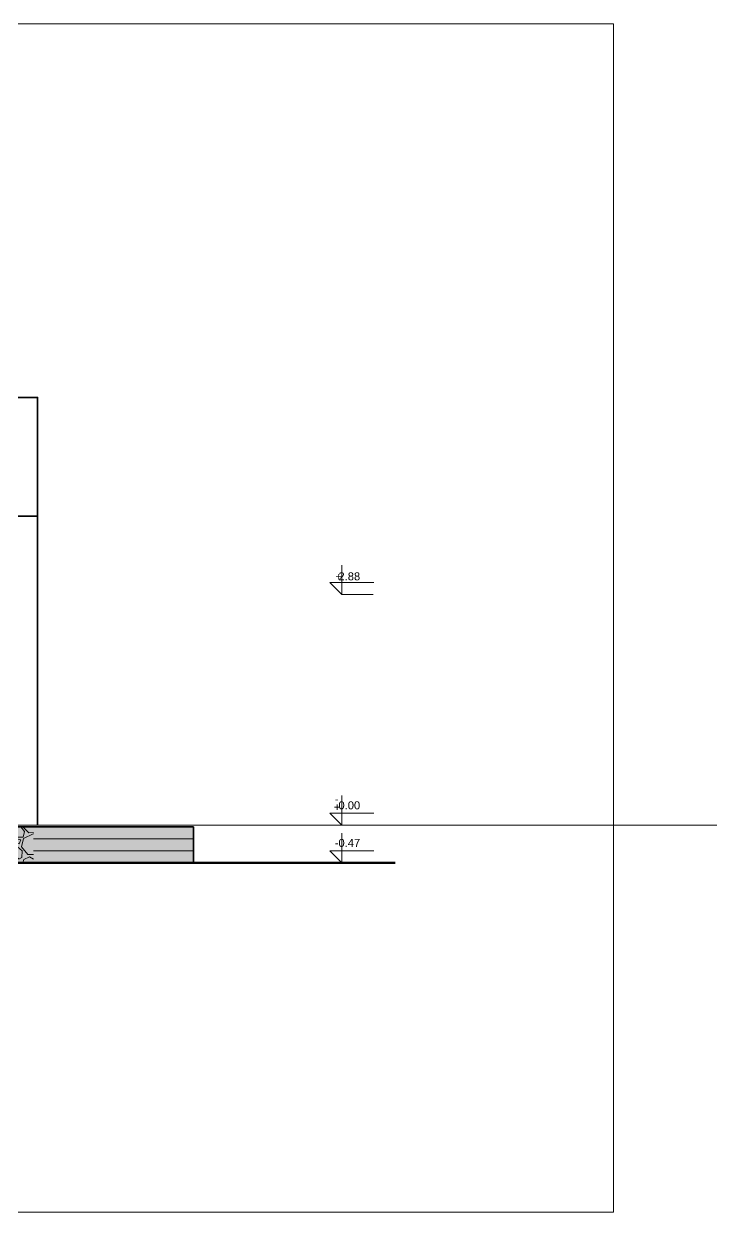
# Model space of a CAD drawing. Header units: millimetres. Extents: x -2481 to 45049, y -11067 to 11055.
# Drawn here: x 15726 to 16585, y 6752 to 8237 of the extents above; entities that cross this region are included whole.
import ezdxf

# ---------------------------------------------------------------- set-up
doc = ezdxf.new("R2010")
doc.units = ezdxf.units.MM
doc.linetypes.add('DASHDOT', pattern=[25.4, 12.7, -6.35, 0, -6.35])
for name, color, linetype, lineweight in [('A-ELEWACJA CIENKA', 11, 'Continuous', 13), ('A-osie', 7, 'DASHDOT', 5), ('A-p.widokowa', 6, 'Continuous', 15), ('A-RYS ELEWACJI', 30, 'Continuous', 35), ('A-wykończenie', 4, 'Continuous', 5), ('B-opis', 7, 'Continuous', 0)]:
    doc.layers.add(name, color=color, linetype=linetype, lineweight=lineweight)
doc.layers.add('new drewno jasne', color=7, linetype='Continuous', lineweight=0, true_color=0xc0802e)
doc.styles.get("Standard").update_dxf_attribs({"font": 'arial.ttf'})

msp = doc.modelspace()

# ---------------------------------------------------------------- hatches: boundary and pattern name
at = {"layer": 'A-ELEWACJA CIENKA'}
h = msp.add_hatch(dxfattribs=at)
h.set_pattern_fill('GRAVEL', color=256, scale=2, angle=135)
h.paths.add_polyline_path([(15737.97, 7233.5), (15742.97, 7233.5), (15742.97, 7218.5), (15737.97, 7218.5), (15737.97, 7188.5)])
h.paths.add_polyline_path([(15737.97, 7218.5), (15742.97, 7218.5), (15742.97, 7233.5), (15162.97, 7233.5), (15162.97, 7218.5), (15167.97, 7218.5), (15167.97, 7188.5), (15737.97, 7188.5)])
at = {"layer": 'new drewno jasne'}
h = msp.add_hatch(color=256, dxfattribs=at)
h.dxf.hatch_style = 1
h.paths.add_polyline_path([(15131.8, 7215.6), (15136.13, 7216.59, 0.3786712), (15141.98, 7223.38), (15141.98, 7233.5), (15022.97, 7233.5), (15022.97, 7218.5), (14992.97, 7218.5), (14992.97, 7203.5), (14962.97, 7203.5), (14962.97, 7188.5), (15167.97, 7188.5), (15167.97, 7218.5), (15162.97, 7218.5), (15162.97, 7233.5), (15151.98, 7233.5), (15151.98, 7223.44, -0.3357221), (15139.91, 7207.2), (15134.05, 7205.85)])
h.paths.add_polyline_path([(15737.97, 7218.5), (15742.97, 7218.5), (15742.97, 7233.5), (15162.97, 7233.5), (15162.97, 7218.5), (15167.97, 7218.5), (15167.97, 7188.5), (15737.97, 7188.5)])
h.paths.add_polyline_path([(15937.97, 7233.5), (15742.97, 7233.5), (15742.97, 7218.5), (15737.97, 7218.5), (15737.97, 7188.5), (15932.97, 7188.5), (15937.97, 7188.5)])

# ---------------------------------------------------------------- linework, layer by layer
at = {"layer": 'A-ELEWACJA CIENKA'}
for p, q in [((15737.97, 7218.5), (15937.97, 7218.5)), ((15737.97, 7203.5), (15937.97, 7203.5)), ((16162.52, 7188.5), (16123.44, 7188.5))]:
    msp.add_line(p, q, dxfattribs=at)
at = {"layer": 'A-ELEWACJA CIENKA', "ltscale": 5}
msp.add_line((15732.97, 7188.5), (15932.97, 7188.5), dxfattribs=at)
at = {"layer": 'A-osie', "color": 251, "ltscale": 5}
msp.add_line((16162.52, 7235.5), (14913.07, 7235.5), dxfattribs=at)
at = {"layer": 'A-p.widokowa'}
for p, q in [((16162.52, 7523.5), (16123.44, 7523.5)), ((16162.52, 7235.5), (16123.44, 7235.5))]:
    msp.add_line(p, q, dxfattribs=at)
at = {"layer": 'A-p.widokowa', "color": 251, "ltscale": 5}
for p, q in [((5703.88, 7235.5), (29770.69, 7235.5)), ((14962.97, 7188.5), (15937.97, 7188.5))]:
    msp.add_line(p, q, dxfattribs=at)
at = {"layer": 'A-p.widokowa', "ltscale": 5}
msp.add_line((15732.97, 7188.5), (15987.97, 7188.5), dxfattribs=at)
at = {"layer": 'A-p.widokowa', "color": 251, "ltscale": 5}
msp.add_lwpolyline([(14362.97, 6751.79), (16462.97, 6751.79), (16462.97, 8236.79), (14362.97, 8236.79)], close=True, dxfattribs=at)
at = {"layer": 'A-p.widokowa'}
for points in [[(16163.44, 7538.5), (16108.44, 7538.5), (16123.44, 7523.5), (16123.44, 7560.42)], [(16163.44, 7250.5), (16108.44, 7250.5), (16123.44, 7235.5), (16123.44, 7272.42)], [(16163.44, 7203.5), (16108.44, 7203.5), (16123.44, 7188.5), (16123.44, 7225.42)]]:
    msp.add_lwpolyline(points, dxfattribs=at)
at = {"layer": 'A-RYS ELEWACJI'}
for p, q in [((15742.97, 7642.72), (15742.97, 7235.5)), ((15162.97, 7233.5), (15937.97, 7233.5)), ((15937.97, 7188.5), (15937.97, 7233.5))]:
    msp.add_line(p, q, dxfattribs=at)
msp.add_lwpolyline([(15482.57, 7769.81), (15742.97, 7769.81), (15742.97, 7621.51), (15630.87, 7621.51)], dxfattribs=at)
at = {"layer": 'A-wykończenie', "lineweight": 158}
msp.add_line((14932.29, 7188.5), (16190.18, 7188.5), dxfattribs=at)

# ---------------------------------------------------------------- texts
at = {"layer": 'B-opis', "char_height": 10}
for s, insert, attachment_point in [('+', (16115.22, 7551.05), 1), ('2.88', (16146.26, 7551.33), 3), ('-', (16114.42, 7273.05), 1), ('0.00', (16146.26, 7265.25), 3), ('+', (16113.42, 7263.05), 1), ('0.47', (16146.26, 7218.25), 3), ('-', (16114.42, 7218.18), 1)]:
    msp.add_mtext_dynamic_manual_height_columns(s, width=13.1429, gutter_width=12.5, heights=[0], dxfattribs=dict(at, insert=insert, attachment_point=attachment_point))

doc.saveas('drawing.dxf')
